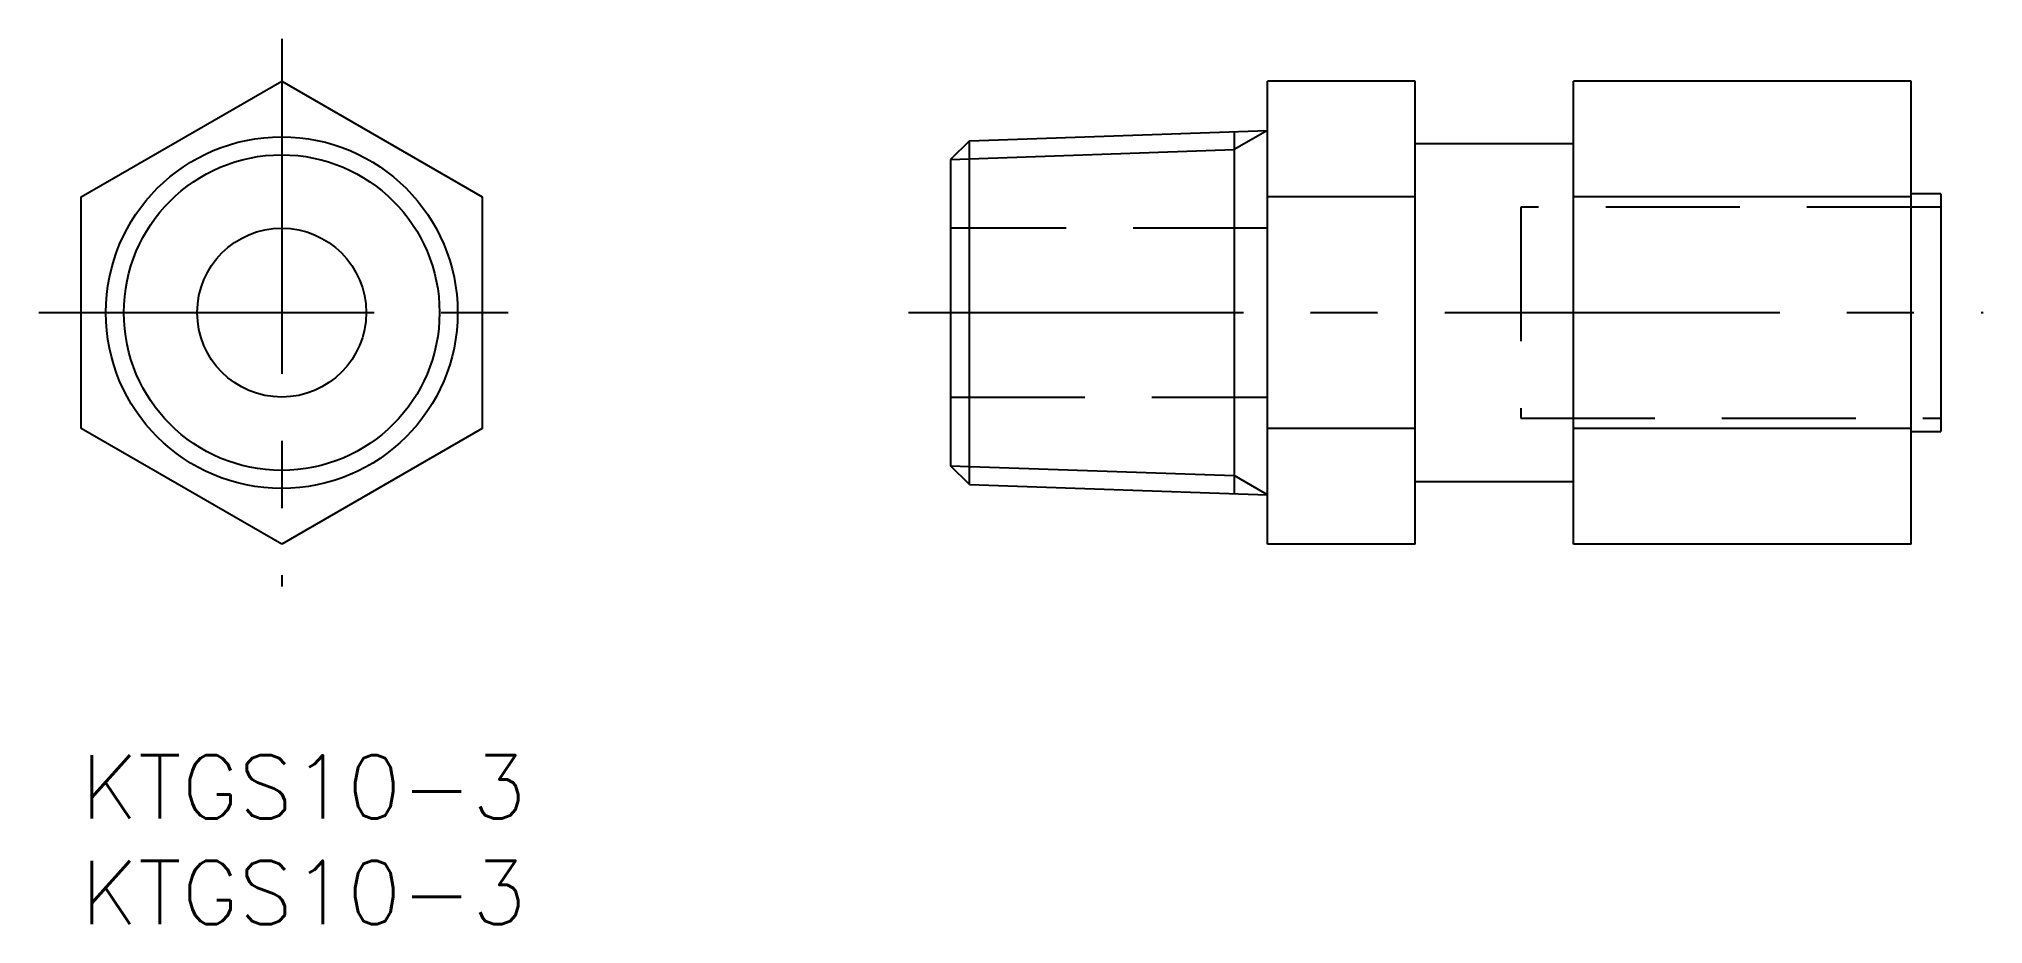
# Model space of a CAD drawing. Extents: x -2 to 90.1, y -8 to 33.9.
import ezdxf

# ---------------------------------------------------------------- set-up
doc = ezdxf.new("R2010")
doc.units = 0
doc.header["$LTSCALE"] = 0.5
doc.linetypes.add('CENTER', pattern=[50.8, 31.75, -6.35, 6.35, -6.35])
doc.linetypes.add('DASHED', pattern=[19.05, 12.7, -6.35])
for name, color, linetype in [('MSM_CENTER', 1, 'CENTER'), ('MSM_CONTINUOUS', 7, 'CONTINUOUS'), ('MSM_DASHED', 4, 'DASHED'), ('MSM_NARROW', 5, 'CONTINUOUS'), ('MSM_PART_NUMBER', 7, 'CONTINUOUS')]:
    doc.layers.add(name, color=color, linetype=linetype)
doc.styles.get("Standard").update_dxf_attribs({"font": 'txt.shx', "height": 1.8, "bigfont": 'bigfont.shx'})

# ---------------------------------------------------------------- blocks, each defined once
blk = doc.blocks.new('*U12')
at = {"layer": 'MSM_PART_NUMBER'}
blk.add_text('KTGS10-3', height=3, dxfattribs=at).set_placement((0, -3))
blk = doc.blocks.new('*U13')
at = {"layer": 'MSM_PART_NUMBER'}
blk.add_text('KTGS10-3', height=3, dxfattribs=at).set_placement((0, -8))

msp = doc.modelspace()

# ---------------------------------------------------------------- linework, layer by layer
at = {"layer": 'MSM_CENTER'}
for p, q in [((9.5, 33.939), (9.5, 8)), ((-2, 20.97), (21, 20.97)), ((39.181, 20.97), (90.081, 20.97))]:
    msp.add_line(p, q, dxfattribs=at)
at = {"layer": 'MSM_CONTINUOUS'}
for p, q in [((0, 26.454), (9.5, 31.939)), ((9.5, 31.939), (19, 26.454)), ((56.181, 10), (56.181, 31.939)), ((63.181, 31.939), (56.181, 31.939)), ((63.181, 10), (63.181, 31.939)), ((70.681, 10), (70.681, 31.939)), ((86.681, 31.939), (70.681, 31.939)), ((86.681, 10), (86.681, 31.939)), ((42.068, 29.11), (56.181, 29.603)), ((54.603, 29.548), (54.603, 12.392)), ((42.068, 29.11), (41.181, 28.223)), ((42.068, 12.829), (42.068, 29.11)), ((70.681, 28.97), (63.181, 28.97)), ((41.181, 28.223), (41.181, 13.716)), ((0, 15.485), (0, 26.454)), ((19, 26.454), (19, 15.485)), ((63.181, 26.454), (56.181, 26.454)), ((86.681, 26.454), (70.681, 26.454)), ((88.081, 26.595), (86.681, 26.595)), ((88.081, 26.595), (88.081, 15.345)), ((9.5, 10), (0, 15.485)), ((19, 15.485), (9.5, 10)), ((63.181, 15.485), (56.181, 15.485)), ((86.681, 15.485), (70.681, 15.485)), ((86.681, 15.345), (88.081, 15.345)), ((42.068, 12.829), (41.181, 13.716)), ((63.181, 12.97), (70.681, 12.97)), ((42.068, 12.829), (56.181, 12.337)), ((63.181, 10), (56.181, 10)), ((86.681, 10), (70.681, 10))]:
    msp.add_line(p, q, dxfattribs=at)
for radius in [8.331, 4]:
    msp.add_circle((9.5, 20.97), radius, dxfattribs=at)
at = {"layer": 'MSM_DASHED'}
for p, q in [((88.081, 25.97), (68.181, 25.97)), ((68.181, 25.97), (68.181, 15.97)), ((56.181, 24.97), (41.181, 24.97)), ((41.181, 16.97), (56.181, 16.97)), ((68.181, 15.97), (88.081, 15.97))]:
    msp.add_line(p, q, dxfattribs=at)
at = {"layer": 'MSM_NARROW'}
for p, q in [((56.181, 29.603), (54.603, 28.692)), ((41.181, 28.223), (54.603, 28.692)), ((41.181, 13.716), (54.603, 13.248)), ((56.181, 12.337), (54.603, 13.248))]:
    msp.add_line(p, q, dxfattribs=at)
msp.add_circle((9.5, 20.97), 7.475, dxfattribs=at)

# ---------------------------------------------------------------- block references
at = {"layer": 'MSM_CONTINUOUS'}
for name in ['*U12', '*U13']:
    msp.add_blockref(name, (0, 0), dxfattribs=at)

doc.saveas('drawing.dxf')
